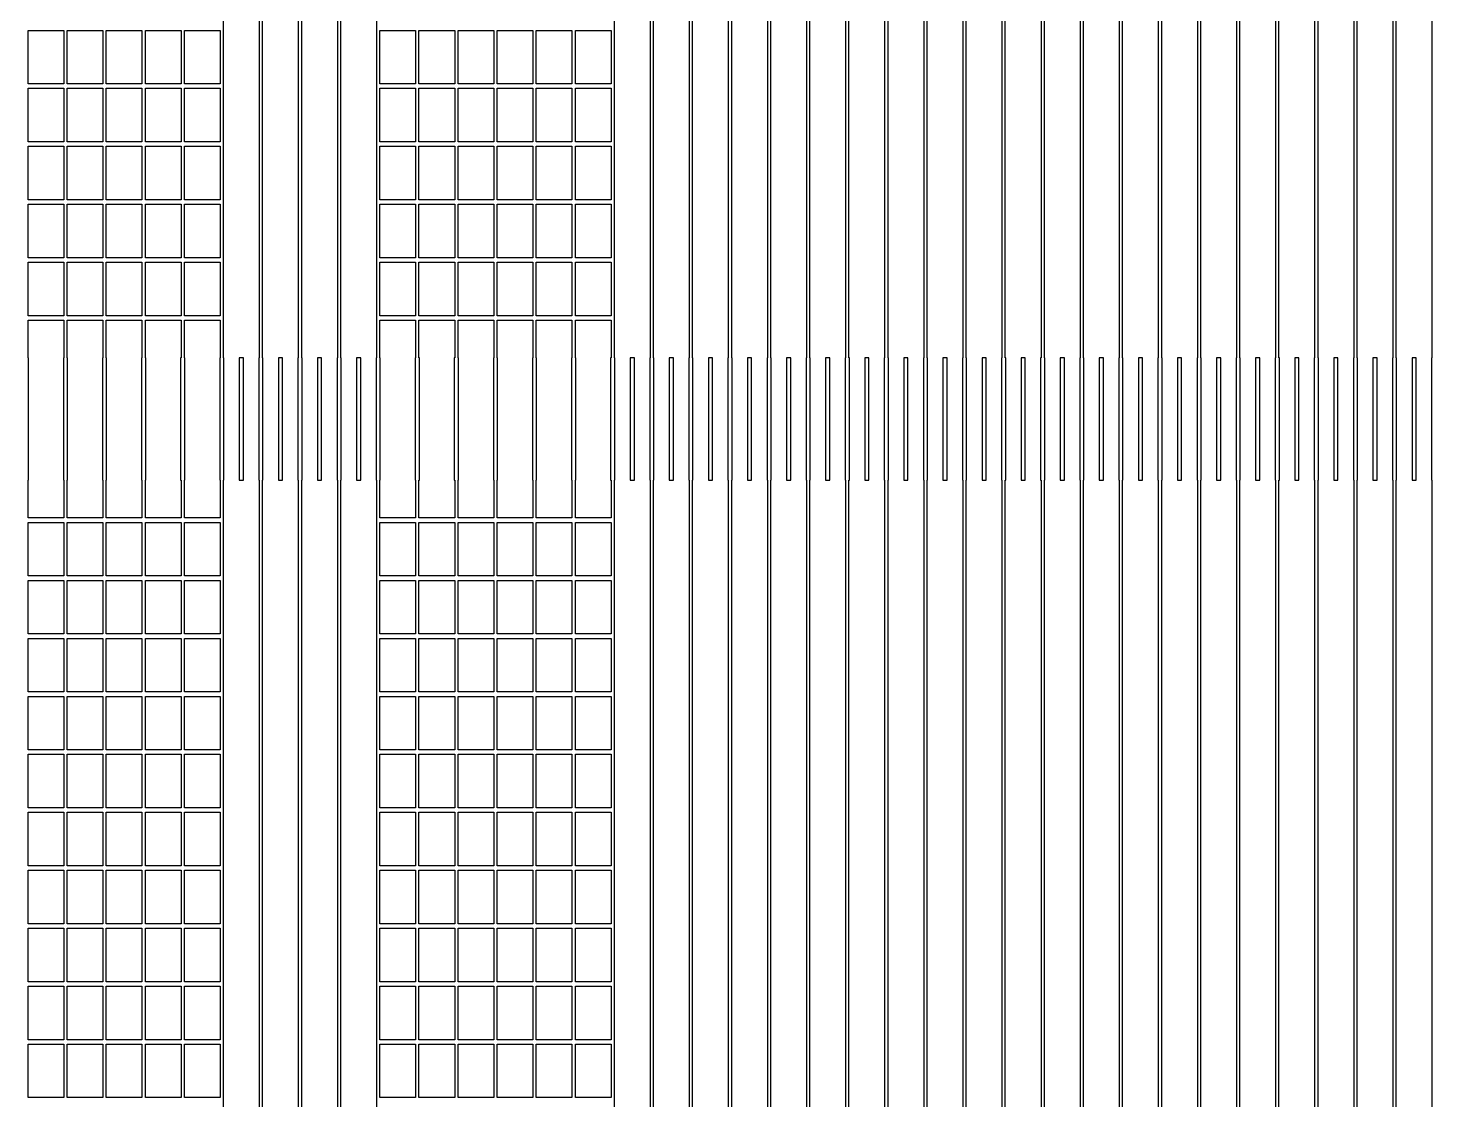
# Model space of a CAD drawing. Extents: x -145 to 145, y -175 to 185.
# Drawn here: x -108.73 to -71.53, y -81.37 to -52.97 of the extents above; entities that cross this region are included whole.
import ezdxf

# ---------------------------------------------------------------- set-up
doc = ezdxf.new("R2010")
doc.units = 0
doc.layers.add('screen_exp-1p', color=7, linetype='CONTINUOUS')

msp = doc.modelspace()

# ---------------------------------------------------------------- linework, layer by layer
at = {"layer": 'screen_exp-1p'}
for points in [[(-102.619, -103.932), (-102.619, -110.126), (-103.027, -110.126), (-103.027, -103.932), (-103.137, -103.932), (-103.137, -110.126), (-103.545, -110.126), (-103.545, -103.932), (-103.555, -103.932), (-103.555, -64.948), (-103.545, -64.948), (-103.545, -61.712), (-103.555, -61.712), (-103.555, -22.728), (-103.545, -22.728), (-103.545, -19.492), (-103.555, -19.492), (-103.555, 19.492)], [(-102.609, 19.492), (-102.609, -19.492), (-102.619, -19.492), (-102.619, -22.728), (-102.609, -22.728), (-102.609, -61.712), (-102.619, -61.712), (-102.619, -64.948), (-102.609, -64.948), (-102.609, -103.932), (-102.619, -103.932)], [(-101.583, -103.932), (-101.583, -110.126), (-101.991, -110.126), (-101.991, -103.932), (-102.101, -103.932), (-102.101, -110.126), (-102.509, -110.126), (-102.509, -103.932), (-102.519, -103.932), (-102.519, -64.948), (-102.509, -64.948), (-102.509, -61.712), (-102.519, -61.712), (-102.519, -22.728), (-102.509, -22.728), (-102.509, -19.492), (-102.519, -19.492), (-102.519, 19.492)], [(-101.573, 19.492), (-101.573, -19.492), (-101.583, -19.492), (-101.583, -22.728), (-101.573, -22.728), (-101.573, -61.712), (-101.583, -61.712), (-101.583, -64.948), (-101.573, -64.948), (-101.573, -103.932), (-101.583, -103.932)], [(-100.547, -103.932), (-100.547, -110.126), (-100.955, -110.126), (-100.955, -103.932), (-101.065, -103.932), (-101.065, -110.126), (-101.473, -110.126), (-101.473, -103.932), (-101.483, -103.932), (-101.483, -64.948), (-101.473, -64.948), (-101.473, -61.712), (-101.483, -61.712), (-101.483, -22.728), (-101.473, -22.728), (-101.473, -19.492), (-101.483, -19.492), (-101.483, 19.492)], [(-100.537, 19.492), (-100.537, -19.492), (-100.547, -19.492), (-100.547, -22.728), (-100.537, -22.728), (-100.537, -61.712), (-100.547, -61.712), (-100.547, -64.948), (-100.537, -64.948), (-100.537, -103.932), (-100.547, -103.932)], [(-99.511, -103.932), (-99.511, -110.126), (-99.919, -110.126), (-99.919, -103.932), (-100.029, -103.932), (-100.029, -110.126), (-100.437, -110.126), (-100.437, -103.932), (-100.447, -103.932), (-100.447, -64.948), (-100.437, -64.948), (-100.437, -61.712), (-100.447, -61.712), (-100.447, -22.728), (-100.437, -22.728), (-100.437, -19.492), (-100.447, -19.492), (-100.447, 19.492)], [(-99.501, 19.492), (-99.501, -19.492), (-99.511, -19.492), (-99.511, -22.728), (-99.501, -22.728), (-99.501, -61.712), (-99.511, -61.712), (-99.511, -64.948), (-99.501, -64.948), (-99.501, -103.932), (-99.511, -103.932)], [(-92.259, -103.932), (-92.259, -110.126), (-92.667, -110.126), (-92.667, -103.932), (-92.777, -103.932), (-92.777, -110.126), (-93.185, -110.126), (-93.185, -103.932), (-93.195, -103.932), (-93.195, -64.948), (-93.185, -64.948), (-93.185, -61.712), (-93.195, -61.712), (-93.195, -22.728), (-93.185, -22.728), (-93.185, -19.492), (-93.195, -19.492), (-93.195, 19.492)], [(-92.249, 19.492), (-92.249, -19.492), (-92.259, -19.492), (-92.259, -22.728), (-92.249, -22.728), (-92.249, -61.712), (-92.259, -61.712), (-92.259, -64.948), (-92.249, -64.948), (-92.249, -103.932), (-92.259, -103.932)], [(-91.223, -103.932), (-91.223, -110.126), (-91.631, -110.126), (-91.631, -103.932), (-91.741, -103.932), (-91.741, -110.126), (-92.149, -110.126), (-92.149, -103.932), (-92.159, -103.932), (-92.159, -64.948), (-92.149, -64.948), (-92.149, -61.712), (-92.159, -61.712), (-92.159, -22.728), (-92.149, -22.728), (-92.149, -19.492), (-92.159, -19.492), (-92.159, 19.492)], [(-91.213, 19.492), (-91.213, -19.492), (-91.223, -19.492), (-91.223, -22.728), (-91.213, -22.728), (-91.213, -61.712), (-91.223, -61.712), (-91.223, -64.948), (-91.213, -64.948), (-91.213, -103.932), (-91.223, -103.932)], [(-90.187, -103.932), (-90.187, -110.126), (-90.595, -110.126), (-90.595, -103.932), (-90.705, -103.932), (-90.705, -110.126), (-91.113, -110.126), (-91.113, -103.932), (-91.123, -103.932), (-91.123, -64.948), (-91.113, -64.948), (-91.113, -61.712), (-91.123, -61.712), (-91.123, -22.728), (-91.113, -22.728), (-91.113, -19.492), (-91.123, -19.492), (-91.123, 19.492)], [(-90.177, 19.492), (-90.177, -19.492), (-90.187, -19.492), (-90.187, -22.728), (-90.177, -22.728), (-90.177, -61.712), (-90.187, -61.712), (-90.187, -64.948), (-90.177, -64.948), (-90.177, -103.932), (-90.187, -103.932)], [(-89.151, -103.932), (-89.151, -110.126), (-89.559, -110.126), (-89.559, -103.932), (-89.669, -103.932), (-89.669, -110.126), (-90.077, -110.126), (-90.077, -103.932), (-90.087, -103.932), (-90.087, -64.948), (-90.077, -64.948), (-90.077, -61.712), (-90.087, -61.712), (-90.087, -22.728), (-90.077, -22.728), (-90.077, -19.492), (-90.087, -19.492), (-90.087, 19.492)], [(-89.141, 19.492), (-89.141, -19.492), (-89.151, -19.492), (-89.151, -22.728), (-89.141, -22.728), (-89.141, -61.712), (-89.151, -61.712), (-89.151, -64.948), (-89.141, -64.948), (-89.141, -103.932), (-89.151, -103.932)], [(-88.115, -103.932), (-88.115, -110.126), (-88.523, -110.126), (-88.523, -103.932), (-88.633, -103.932), (-88.633, -110.126), (-89.041, -110.126), (-89.041, -103.932), (-89.051, -103.932), (-89.051, -64.948), (-89.041, -64.948), (-89.041, -61.712), (-89.051, -61.712), (-89.051, -22.728), (-89.041, -22.728), (-89.041, -19.492), (-89.051, -19.492), (-89.051, 19.492)], [(-88.105, 19.492), (-88.105, -19.492), (-88.115, -19.492), (-88.115, -22.728), (-88.105, -22.728), (-88.105, -61.712), (-88.115, -61.712), (-88.115, -64.948), (-88.105, -64.948), (-88.105, -103.932), (-88.115, -103.932)], [(-87.079, -103.932), (-87.079, -110.126), (-87.487, -110.126), (-87.487, -103.932), (-87.597, -103.932), (-87.597, -110.126), (-88.005, -110.126), (-88.005, -103.932), (-88.015, -103.932), (-88.015, -64.948), (-88.005, -64.948), (-88.005, -61.712), (-88.015, -61.712), (-88.015, -22.728), (-88.005, -22.728), (-88.005, -19.492), (-88.015, -19.492), (-88.015, 19.492)], [(-87.069, 19.492), (-87.069, -19.492), (-87.079, -19.492), (-87.079, -22.728), (-87.069, -22.728), (-87.069, -61.712), (-87.079, -61.712), (-87.079, -64.948), (-87.069, -64.948), (-87.069, -103.932), (-87.079, -103.932)], [(-86.043, -103.932), (-86.043, -110.126), (-86.451, -110.126), (-86.451, -103.932), (-86.561, -103.932), (-86.561, -110.126), (-86.969, -110.126), (-86.969, -103.932), (-86.979, -103.932), (-86.979, -64.948), (-86.969, -64.948), (-86.969, -61.712), (-86.979, -61.712), (-86.979, -22.728), (-86.969, -22.728), (-86.969, -19.492), (-86.979, -19.492), (-86.979, 19.492)], [(-86.033, 19.492), (-86.033, -19.492), (-86.043, -19.492), (-86.043, -22.728), (-86.033, -22.728), (-86.033, -61.712), (-86.043, -61.712), (-86.043, -64.948), (-86.033, -64.948), (-86.033, -103.932), (-86.043, -103.932)], [(-85.007, -103.932), (-85.007, -110.126), (-85.415, -110.126), (-85.415, -103.932), (-85.525, -103.932), (-85.525, -110.126), (-85.933, -110.126), (-85.933, -103.932), (-85.943, -103.932), (-85.943, -64.948), (-85.933, -64.948), (-85.933, -61.712), (-85.943, -61.712), (-85.943, -22.728), (-85.933, -22.728), (-85.933, -19.492), (-85.943, -19.492), (-85.943, 19.492)], [(-84.997, 19.492), (-84.997, -19.492), (-85.007, -19.492), (-85.007, -22.728), (-84.997, -22.728), (-84.997, -61.712), (-85.007, -61.712), (-85.007, -64.948), (-84.997, -64.948), (-84.997, -103.932), (-85.007, -103.932)], [(-83.971, -103.932), (-83.971, -110.126), (-84.379, -110.126), (-84.379, -103.932), (-84.489, -103.932), (-84.489, -110.126), (-84.897, -110.126), (-84.897, -103.932), (-84.907, -103.932), (-84.907, -64.948), (-84.897, -64.948), (-84.897, -61.712), (-84.907, -61.712), (-84.907, -22.728), (-84.897, -22.728), (-84.897, -19.492), (-84.907, -19.492), (-84.907, 19.492)], [(-83.961, 19.492), (-83.961, -19.492), (-83.971, -19.492), (-83.971, -22.728), (-83.961, -22.728), (-83.961, -61.712), (-83.971, -61.712), (-83.971, -64.948), (-83.961, -64.948), (-83.961, -103.932), (-83.971, -103.932)], [(-82.935, -103.932), (-82.935, -110.126), (-83.343, -110.126), (-83.343, -103.932), (-83.453, -103.932), (-83.453, -110.126), (-83.861, -110.126), (-83.861, -103.932), (-83.871, -103.932), (-83.871, -64.948), (-83.861, -64.948), (-83.861, -61.712), (-83.871, -61.712), (-83.871, -22.728), (-83.861, -22.728), (-83.861, -19.492), (-83.871, -19.492), (-83.871, 19.492)], [(-82.925, 19.492), (-82.925, -19.492), (-82.935, -19.492), (-82.935, -22.728), (-82.925, -22.728), (-82.925, -61.712), (-82.935, -61.712), (-82.935, -64.948), (-82.925, -64.948), (-82.925, -103.932), (-82.935, -103.932)], [(-81.899, -103.932), (-81.899, -110.126), (-82.307, -110.126), (-82.307, -103.932), (-82.417, -103.932), (-82.417, -110.126), (-82.825, -110.126), (-82.825, -103.932), (-82.835, -103.932), (-82.835, -64.948), (-82.825, -64.948), (-82.825, -61.712), (-82.835, -61.712), (-82.835, -22.728), (-82.825, -22.728), (-82.825, -19.492), (-82.835, -19.492), (-82.835, 19.492)], [(-81.889, 19.492), (-81.889, -19.492), (-81.899, -19.492), (-81.899, -22.728), (-81.889, -22.728), (-81.889, -61.712), (-81.899, -61.712), (-81.899, -64.948), (-81.889, -64.948), (-81.889, -103.932), (-81.899, -103.932)], [(-80.863, -103.932), (-80.863, -110.126), (-81.271, -110.126), (-81.271, -103.932), (-81.381, -103.932), (-81.381, -110.126), (-81.789, -110.126), (-81.789, -103.932), (-81.799, -103.932), (-81.799, -64.948), (-81.789, -64.948), (-81.789, -61.712), (-81.799, -61.712), (-81.799, -22.728), (-81.789, -22.728), (-81.789, -19.492), (-81.799, -19.492), (-81.799, 19.492)], [(-80.853, 19.492), (-80.853, -19.492), (-80.863, -19.492), (-80.863, -22.728), (-80.853, -22.728), (-80.853, -61.712), (-80.863, -61.712), (-80.863, -64.948), (-80.853, -64.948), (-80.853, -103.932), (-80.863, -103.932)], [(-79.827, -103.932), (-79.827, -110.126), (-80.235, -110.126), (-80.235, -103.932), (-80.345, -103.932), (-80.345, -110.126), (-80.753, -110.126), (-80.753, -103.932), (-80.763, -103.932), (-80.763, -64.948), (-80.753, -64.948), (-80.753, -61.712), (-80.763, -61.712), (-80.763, -22.728), (-80.753, -22.728), (-80.753, -19.492), (-80.763, -19.492), (-80.763, 19.492)], [(-79.817, 19.492), (-79.817, -19.492), (-79.827, -19.492), (-79.827, -22.728), (-79.817, -22.728), (-79.817, -61.712), (-79.827, -61.712), (-79.827, -64.948), (-79.817, -64.948), (-79.817, -103.932), (-79.827, -103.932)], [(-78.791, -103.932), (-78.791, -110.126), (-79.199, -110.126), (-79.199, -103.932), (-79.309, -103.932), (-79.309, -110.126), (-79.717, -110.126), (-79.717, -103.932), (-79.727, -103.932), (-79.727, -64.948), (-79.717, -64.948), (-79.717, -61.712), (-79.727, -61.712), (-79.727, -22.728), (-79.717, -22.728), (-79.717, -19.492), (-79.727, -19.492), (-79.727, 19.492)], [(-78.781, 19.492), (-78.781, -19.492), (-78.791, -19.492), (-78.791, -22.728), (-78.781, -22.728), (-78.781, -61.712), (-78.791, -61.712), (-78.791, -64.948), (-78.781, -64.948), (-78.781, -103.932), (-78.791, -103.932)], [(-77.755, -103.932), (-77.755, -110.126), (-78.163, -110.126), (-78.163, -103.932), (-78.273, -103.932), (-78.273, -110.126), (-78.681, -110.126), (-78.681, -103.932), (-78.691, -103.932), (-78.691, -64.948), (-78.681, -64.948), (-78.681, -61.712), (-78.691, -61.712), (-78.691, -22.728), (-78.681, -22.728), (-78.681, -19.492), (-78.691, -19.492), (-78.691, 19.492)], [(-77.745, 19.492), (-77.745, -19.492), (-77.755, -19.492), (-77.755, -22.728), (-77.745, -22.728), (-77.745, -61.712), (-77.755, -61.712), (-77.755, -64.948), (-77.745, -64.948), (-77.745, -103.932), (-77.755, -103.932)], [(-76.719, -103.932), (-76.719, -110.126), (-77.127, -110.126), (-77.127, -103.932), (-77.237, -103.932), (-77.237, -110.126), (-77.645, -110.126), (-77.645, -103.932), (-77.655, -103.932), (-77.655, -64.948), (-77.645, -64.948), (-77.645, -61.712), (-77.655, -61.712), (-77.655, -22.728), (-77.645, -22.728), (-77.645, -19.492), (-77.655, -19.492), (-77.655, 19.492)], [(-76.709, 19.492), (-76.709, -19.492), (-76.719, -19.492), (-76.719, -22.728), (-76.709, -22.728), (-76.709, -61.712), (-76.719, -61.712), (-76.719, -64.948), (-76.709, -64.948), (-76.709, -103.932), (-76.719, -103.932)], [(-75.683, -103.932), (-75.683, -110.126), (-76.091, -110.126), (-76.091, -103.932), (-76.201, -103.932), (-76.201, -110.126), (-76.609, -110.126), (-76.609, -103.932), (-76.619, -103.932), (-76.619, -64.948), (-76.609, -64.948), (-76.609, -61.712), (-76.619, -61.712), (-76.619, -22.728), (-76.609, -22.728), (-76.609, -19.492), (-76.619, -19.492), (-76.619, 19.492)], [(-75.673, 19.492), (-75.673, -19.492), (-75.683, -19.492), (-75.683, -22.728), (-75.673, -22.728), (-75.673, -61.712), (-75.683, -61.712), (-75.683, -64.948), (-75.673, -64.948), (-75.673, -103.932), (-75.683, -103.932)], [(-74.647, -103.932), (-74.647, -110.126), (-75.055, -110.126), (-75.055, -103.932), (-75.165, -103.932), (-75.165, -110.126), (-75.573, -110.126), (-75.573, -103.932), (-75.583, -103.932), (-75.583, -64.948), (-75.573, -64.948), (-75.573, -61.712), (-75.583, -61.712), (-75.583, -22.728), (-75.573, -22.728), (-75.573, -19.492), (-75.583, -19.492), (-75.583, 19.492)], [(-74.637, 19.492), (-74.637, -19.492), (-74.647, -19.492), (-74.647, -22.728), (-74.637, -22.728), (-74.637, -61.712), (-74.647, -61.712), (-74.647, -64.948), (-74.637, -64.948), (-74.637, -103.932), (-74.647, -103.932)], [(-73.611, -103.932), (-73.611, -110.126), (-74.019, -110.126), (-74.019, -103.932), (-74.129, -103.932), (-74.129, -110.126), (-74.537, -110.126), (-74.537, -103.932), (-74.547, -103.932), (-74.547, -64.948), (-74.537, -64.948), (-74.537, -61.712), (-74.547, -61.712), (-74.547, -22.728), (-74.537, -22.728), (-74.537, -19.492), (-74.547, -19.492), (-74.547, 19.492)], [(-73.601, 19.492), (-73.601, -19.492), (-73.611, -19.492), (-73.611, -22.728), (-73.601, -22.728), (-73.601, -61.712), (-73.611, -61.712), (-73.611, -64.948), (-73.601, -64.948), (-73.601, -103.932), (-73.611, -103.932)], [(-72.575, -103.932), (-72.575, -110.126), (-72.983, -110.126), (-72.983, -103.932), (-73.093, -103.932), (-73.093, -110.126), (-73.501, -110.126), (-73.501, -103.932), (-73.511, -103.932), (-73.511, -64.948), (-73.501, -64.948), (-73.501, -61.712), (-73.511, -61.712), (-73.511, -22.728), (-73.501, -22.728), (-73.501, -19.492), (-73.511, -19.492), (-73.511, 19.492)], [(-72.565, 19.492), (-72.565, -19.492), (-72.575, -19.492), (-72.575, -22.728), (-72.565, -22.728), (-72.565, -61.712), (-72.575, -61.712), (-72.575, -64.948), (-72.565, -64.948), (-72.565, -103.932), (-72.575, -103.932)], [(-71.539, -103.932), (-71.539, -110.126), (-71.947, -110.126), (-71.947, -103.932), (-72.057, -103.932), (-72.057, -110.126), (-72.465, -110.126), (-72.465, -103.932), (-72.475, -103.932), (-72.475, -64.948), (-72.465, -64.948), (-72.465, -61.712), (-72.475, -61.712), (-72.475, -22.728), (-72.465, -22.728), (-72.465, -19.492), (-72.475, -19.492), (-72.475, 19.492)], [(-71.529, 19.492), (-71.529, -19.492), (-71.539, -19.492), (-71.539, -22.728), (-71.529, -22.728), (-71.529, -61.712), (-71.539, -61.712), (-71.539, -64.948), (-71.529, -64.948), (-71.529, -103.932), (-71.539, -103.932)], [(-108.735, -53.032), (-107.789, -53.032), (-107.789, -54.448), (-108.735, -54.448), (-108.735, -53.032)], [(-107.699, -53.032), (-106.753, -53.032), (-106.753, -54.448), (-107.699, -54.448), (-107.699, -53.032)], [(-106.663, -53.032), (-105.717, -53.032), (-105.717, -54.448), (-106.663, -54.448), (-106.663, -53.032)], [(-105.627, -53.032), (-104.681, -53.032), (-104.681, -54.448), (-105.627, -54.448), (-105.627, -53.032)], [(-104.591, -53.032), (-103.645, -53.032), (-103.645, -54.448), (-104.591, -54.448), (-104.591, -53.032)], [(-99.411, -53.032), (-98.465, -53.032), (-98.465, -54.448), (-99.411, -54.448), (-99.411, -53.032)], [(-98.375, -53.032), (-97.429, -53.032), (-97.429, -54.448), (-98.375, -54.448), (-98.375, -53.032)], [(-97.339, -53.032), (-96.393, -53.032), (-96.393, -54.448), (-97.339, -54.448), (-97.339, -53.032)], [(-96.303, -53.032), (-95.357, -53.032), (-95.357, -54.448), (-96.303, -54.448), (-96.303, -53.032)], [(-95.267, -53.032), (-94.321, -53.032), (-94.321, -54.448), (-95.267, -54.448), (-95.267, -53.032)], [(-94.231, -53.032), (-93.285, -53.032), (-93.285, -54.448), (-94.231, -54.448), (-94.231, -53.032)], [(-108.735, -54.568), (-107.789, -54.568), (-107.789, -55.984), (-108.735, -55.984), (-108.735, -54.568)], [(-107.699, -54.568), (-106.753, -54.568), (-106.753, -55.984), (-107.699, -55.984), (-107.699, -54.568)], [(-106.663, -54.568), (-105.717, -54.568), (-105.717, -55.984), (-106.663, -55.984), (-106.663, -54.568)], [(-105.627, -54.568), (-104.681, -54.568), (-104.681, -55.984), (-105.627, -55.984), (-105.627, -54.568)], [(-104.591, -54.568), (-103.645, -54.568), (-103.645, -55.984), (-104.591, -55.984), (-104.591, -54.568)], [(-99.411, -54.568), (-98.465, -54.568), (-98.465, -55.984), (-99.411, -55.984), (-99.411, -54.568)], [(-98.375, -54.568), (-97.429, -54.568), (-97.429, -55.984), (-98.375, -55.984), (-98.375, -54.568)], [(-97.339, -54.568), (-96.393, -54.568), (-96.393, -55.984), (-97.339, -55.984), (-97.339, -54.568)], [(-96.303, -54.568), (-95.357, -54.568), (-95.357, -55.984), (-96.303, -55.984), (-96.303, -54.568)], [(-95.267, -54.568), (-94.321, -54.568), (-94.321, -55.984), (-95.267, -55.984), (-95.267, -54.568)], [(-94.231, -54.568), (-93.285, -54.568), (-93.285, -55.984), (-94.231, -55.984), (-94.231, -54.568)], [(-108.735, -56.104), (-107.789, -56.104), (-107.789, -57.52), (-108.735, -57.52), (-108.735, -56.104)], [(-107.699, -56.104), (-106.753, -56.104), (-106.753, -57.52), (-107.699, -57.52), (-107.699, -56.104)], [(-106.663, -56.104), (-105.717, -56.104), (-105.717, -57.52), (-106.663, -57.52), (-106.663, -56.104)], [(-105.627, -56.104), (-104.681, -56.104), (-104.681, -57.52), (-105.627, -57.52), (-105.627, -56.104)], [(-104.591, -56.104), (-103.645, -56.104), (-103.645, -57.52), (-104.591, -57.52), (-104.591, -56.104)], [(-99.411, -56.104), (-98.465, -56.104), (-98.465, -57.52), (-99.411, -57.52), (-99.411, -56.104)], [(-98.375, -56.104), (-97.429, -56.104), (-97.429, -57.52), (-98.375, -57.52), (-98.375, -56.104)], [(-97.339, -56.104), (-96.393, -56.104), (-96.393, -57.52), (-97.339, -57.52), (-97.339, -56.104)], [(-96.303, -56.104), (-95.357, -56.104), (-95.357, -57.52), (-96.303, -57.52), (-96.303, -56.104)], [(-95.267, -56.104), (-94.321, -56.104), (-94.321, -57.52), (-95.267, -57.52), (-95.267, -56.104)], [(-94.231, -56.104), (-93.285, -56.104), (-93.285, -57.52), (-94.231, -57.52), (-94.231, -56.104)], [(-108.735, -57.64), (-107.789, -57.64), (-107.789, -59.056), (-108.735, -59.056), (-108.735, -57.64)], [(-107.699, -57.64), (-106.753, -57.64), (-106.753, -59.056), (-107.699, -59.056), (-107.699, -57.64)], [(-106.663, -57.64), (-105.717, -57.64), (-105.717, -59.056), (-106.663, -59.056), (-106.663, -57.64)], [(-105.627, -57.64), (-104.681, -57.64), (-104.681, -59.056), (-105.627, -59.056), (-105.627, -57.64)], [(-104.591, -57.64), (-103.645, -57.64), (-103.645, -59.056), (-104.591, -59.056), (-104.591, -57.64)], [(-99.411, -57.64), (-98.465, -57.64), (-98.465, -59.056), (-99.411, -59.056), (-99.411, -57.64)], [(-98.375, -57.64), (-97.429, -57.64), (-97.429, -59.056), (-98.375, -59.056), (-98.375, -57.64)], [(-97.339, -57.64), (-96.393, -57.64), (-96.393, -59.056), (-97.339, -59.056), (-97.339, -57.64)], [(-96.303, -57.64), (-95.357, -57.64), (-95.357, -59.056), (-96.303, -59.056), (-96.303, -57.64)], [(-95.267, -57.64), (-94.321, -57.64), (-94.321, -59.056), (-95.267, -59.056), (-95.267, -57.64)], [(-94.231, -57.64), (-93.285, -57.64), (-93.285, -59.056), (-94.231, -59.056), (-94.231, -57.64)], [(-108.735, -59.176), (-107.789, -59.176), (-107.789, -60.592), (-108.735, -60.592), (-108.735, -59.176)], [(-107.699, -59.176), (-106.753, -59.176), (-106.753, -60.592), (-107.699, -60.592), (-107.699, -59.176)], [(-106.663, -59.176), (-105.717, -59.176), (-105.717, -60.592), (-106.663, -60.592), (-106.663, -59.176)], [(-105.627, -59.176), (-104.681, -59.176), (-104.681, -60.592), (-105.627, -60.592), (-105.627, -59.176)], [(-104.591, -59.176), (-103.645, -59.176), (-103.645, -60.592), (-104.591, -60.592), (-104.591, -59.176)], [(-99.411, -59.176), (-98.465, -59.176), (-98.465, -60.592), (-99.411, -60.592), (-99.411, -59.176)], [(-98.375, -59.176), (-97.429, -59.176), (-97.429, -60.592), (-98.375, -60.592), (-98.375, -59.176)], [(-97.339, -59.176), (-96.393, -59.176), (-96.393, -60.592), (-97.339, -60.592), (-97.339, -59.176)], [(-96.303, -59.176), (-95.357, -59.176), (-95.357, -60.592), (-96.303, -60.592), (-96.303, -59.176)], [(-95.267, -59.176), (-94.321, -59.176), (-94.321, -60.592), (-95.267, -60.592), (-95.267, -59.176)], [(-94.231, -59.176), (-93.285, -59.176), (-93.285, -60.592), (-94.231, -60.592), (-94.231, -59.176)], [(-108.725, -61.712), (-108.735, -61.712), (-108.735, -60.712), (-107.789, -60.712), (-107.789, -61.712), (-107.799, -61.712), (-107.799, -64.948), (-107.789, -64.948), (-107.789, -65.948), (-108.735, -65.948), (-108.735, -64.948), (-108.725, -64.948), (-108.725, -61.712)], [(-107.689, -61.712), (-107.699, -61.712), (-107.699, -60.712), (-106.753, -60.712), (-106.753, -61.712), (-106.763, -61.712), (-106.763, -64.948), (-106.753, -64.948), (-106.753, -65.948), (-107.699, -65.948), (-107.699, -64.948), (-107.689, -64.948), (-107.689, -61.712)], [(-106.653, -61.712), (-106.663, -61.712), (-106.663, -60.712), (-105.717, -60.712), (-105.717, -61.712), (-105.727, -61.712), (-105.727, -64.948), (-105.717, -64.948), (-105.717, -65.948), (-106.663, -65.948), (-106.663, -64.948), (-106.653, -64.948), (-106.653, -61.712)], [(-105.617, -61.712), (-105.627, -61.712), (-105.627, -60.712), (-104.681, -60.712), (-104.681, -61.712), (-104.691, -61.712), (-104.691, -64.948), (-104.681, -64.948), (-104.681, -65.948), (-105.627, -65.948), (-105.627, -64.948), (-105.617, -64.948), (-105.617, -61.712)], [(-104.581, -61.712), (-104.591, -61.712), (-104.591, -60.712), (-103.645, -60.712), (-103.645, -61.712), (-103.655, -61.712), (-103.655, -64.948), (-103.645, -64.948), (-103.645, -65.948), (-104.591, -65.948), (-104.591, -64.948), (-104.581, -64.948), (-104.581, -61.712)], [(-99.401, -61.712), (-99.411, -61.712), (-99.411, -60.712), (-98.465, -60.712), (-98.465, -61.712), (-98.475, -61.712), (-98.475, -64.948), (-98.465, -64.948), (-98.465, -65.948), (-99.411, -65.948), (-99.411, -64.948), (-99.401, -64.948), (-99.401, -61.712)], [(-98.365, -61.712), (-98.375, -61.712), (-98.375, -60.712), (-97.429, -60.712), (-97.429, -61.712), (-97.439, -61.712), (-97.439, -64.948), (-97.429, -64.948), (-97.429, -65.948), (-98.375, -65.948), (-98.375, -64.948), (-98.365, -64.948), (-98.365, -61.712)], [(-97.329, -61.712), (-97.339, -61.712), (-97.339, -60.712), (-96.393, -60.712), (-96.393, -61.712), (-96.403, -61.712), (-96.403, -64.948), (-96.393, -64.948), (-96.393, -65.948), (-97.339, -65.948), (-97.339, -64.948), (-97.329, -64.948), (-97.329, -61.712)], [(-96.293, -61.712), (-96.303, -61.712), (-96.303, -60.712), (-95.357, -60.712), (-95.357, -61.712), (-95.367, -61.712), (-95.367, -64.948), (-95.357, -64.948), (-95.357, -65.948), (-96.303, -65.948), (-96.303, -64.948), (-96.293, -64.948), (-96.293, -61.712)], [(-95.257, -61.712), (-95.267, -61.712), (-95.267, -60.712), (-94.321, -60.712), (-94.321, -61.712), (-94.331, -61.712), (-94.331, -64.948), (-94.321, -64.948), (-94.321, -65.948), (-95.267, -65.948), (-95.267, -64.948), (-95.257, -64.948), (-95.257, -61.712)], [(-94.221, -61.712), (-94.231, -61.712), (-94.231, -60.712), (-93.285, -60.712), (-93.285, -61.712), (-93.295, -61.712), (-93.295, -64.948), (-93.285, -64.948), (-93.285, -65.948), (-94.231, -65.948), (-94.231, -64.948), (-94.221, -64.948), (-94.221, -61.712)], [(-103.027, -64.948), (-103.027, -61.712), (-103.137, -61.712), (-103.137, -64.948), (-103.027, -64.948)], [(-102.101, -64.948), (-101.991, -64.948), (-101.991, -61.712), (-102.101, -61.712), (-102.101, -64.948)], [(-100.955, -64.948), (-100.955, -61.712), (-101.065, -61.712), (-101.065, -64.948), (-100.955, -64.948)], [(-99.919, -64.948), (-99.919, -61.712), (-100.029, -61.712), (-100.029, -64.948), (-99.919, -64.948)], [(-92.667, -64.948), (-92.667, -61.712), (-92.777, -61.712), (-92.777, -64.948), (-92.667, -64.948)], [(-91.741, -64.948), (-91.631, -64.948), (-91.631, -61.712), (-91.741, -61.712), (-91.741, -64.948)], [(-90.595, -64.948), (-90.595, -61.712), (-90.705, -61.712), (-90.705, -64.948), (-90.595, -64.948)], [(-89.669, -64.948), (-89.559, -64.948), (-89.559, -61.712), (-89.669, -61.712), (-89.669, -64.948)], [(-88.633, -64.948), (-88.523, -64.948), (-88.523, -61.712), (-88.633, -61.712), (-88.633, -64.948)], [(-87.487, -64.948), (-87.487, -61.712), (-87.597, -61.712), (-87.597, -64.948), (-87.487, -64.948)], [(-86.451, -64.948), (-86.451, -61.712), (-86.561, -61.712), (-86.561, -64.948), (-86.451, -64.948)], [(-85.415, -64.948), (-85.415, -61.712), (-85.525, -61.712), (-85.525, -64.948), (-85.415, -64.948)], [(-84.379, -64.948), (-84.379, -61.712), (-84.489, -61.712), (-84.489, -64.948), (-84.379, -64.948)], [(-83.453, -64.948), (-83.343, -64.948), (-83.343, -61.712), (-83.453, -61.712), (-83.453, -64.948)], [(-82.307, -64.948), (-82.307, -61.712), (-82.417, -61.712), (-82.417, -64.948), (-82.307, -64.948)], [(-81.271, -64.948), (-81.271, -61.712), (-81.381, -61.712), (-81.381, -64.948), (-81.271, -64.948)], [(-80.235, -64.948), (-80.235, -61.712), (-80.345, -61.712), (-80.345, -64.948), (-80.235, -64.948)], [(-79.309, -64.948), (-79.199, -64.948), (-79.199, -61.712), (-79.309, -61.712), (-79.309, -64.948)], [(-78.163, -64.948), (-78.163, -61.712), (-78.273, -61.712), (-78.273, -64.948), (-78.163, -64.948)], [(-77.237, -64.948), (-77.127, -64.948), (-77.127, -61.712), (-77.237, -61.712), (-77.237, -64.948)], [(-76.201, -64.948), (-76.091, -64.948), (-76.091, -61.712), (-76.201, -61.712), (-76.201, -64.948)], [(-75.055, -64.948), (-75.055, -61.712), (-75.165, -61.712), (-75.165, -64.948), (-75.055, -64.948)], [(-74.019, -64.948), (-74.019, -61.712), (-74.129, -61.712), (-74.129, -64.948), (-74.019, -64.948)], [(-73.093, -64.948), (-72.983, -64.948), (-72.983, -61.712), (-73.093, -61.712), (-73.093, -64.948)], [(-71.947, -64.948), (-71.947, -61.712), (-72.057, -61.712), (-72.057, -64.948), (-71.947, -64.948)], [(-108.735, -66.068), (-107.789, -66.068), (-107.789, -67.484), (-108.735, -67.484), (-108.735, -66.068)], [(-107.699, -66.068), (-106.753, -66.068), (-106.753, -67.484), (-107.699, -67.484), (-107.699, -66.068)], [(-106.663, -66.068), (-105.717, -66.068), (-105.717, -67.484), (-106.663, -67.484), (-106.663, -66.068)], [(-105.627, -66.068), (-104.681, -66.068), (-104.681, -67.484), (-105.627, -67.484), (-105.627, -66.068)], [(-104.591, -66.068), (-103.645, -66.068), (-103.645, -67.484), (-104.591, -67.484), (-104.591, -66.068)], [(-99.411, -66.068), (-98.465, -66.068), (-98.465, -67.484), (-99.411, -67.484), (-99.411, -66.068)], [(-98.375, -66.068), (-97.429, -66.068), (-97.429, -67.484), (-98.375, -67.484), (-98.375, -66.068)], [(-97.339, -66.068), (-96.393, -66.068), (-96.393, -67.484), (-97.339, -67.484), (-97.339, -66.068)], [(-96.303, -66.068), (-95.357, -66.068), (-95.357, -67.484), (-96.303, -67.484), (-96.303, -66.068)], [(-95.267, -66.068), (-94.321, -66.068), (-94.321, -67.484), (-95.267, -67.484), (-95.267, -66.068)], [(-94.231, -66.068), (-93.285, -66.068), (-93.285, -67.484), (-94.231, -67.484), (-94.231, -66.068)], [(-108.735, -67.604), (-107.789, -67.604), (-107.789, -69.02), (-108.735, -69.02), (-108.735, -67.604)], [(-107.699, -67.604), (-106.753, -67.604), (-106.753, -69.02), (-107.699, -69.02), (-107.699, -67.604)], [(-106.663, -67.604), (-105.717, -67.604), (-105.717, -69.02), (-106.663, -69.02), (-106.663, -67.604)], [(-105.627, -67.604), (-104.681, -67.604), (-104.681, -69.02), (-105.627, -69.02), (-105.627, -67.604)], [(-104.591, -67.604), (-103.645, -67.604), (-103.645, -69.02), (-104.591, -69.02), (-104.591, -67.604)], [(-99.411, -67.604), (-98.465, -67.604), (-98.465, -69.02), (-99.411, -69.02), (-99.411, -67.604)], [(-98.375, -67.604), (-97.429, -67.604), (-97.429, -69.02), (-98.375, -69.02), (-98.375, -67.604)], [(-97.339, -67.604), (-96.393, -67.604), (-96.393, -69.02), (-97.339, -69.02), (-97.339, -67.604)], [(-96.303, -67.604), (-95.357, -67.604), (-95.357, -69.02), (-96.303, -69.02), (-96.303, -67.604)], [(-95.267, -67.604), (-94.321, -67.604), (-94.321, -69.02), (-95.267, -69.02), (-95.267, -67.604)], [(-94.231, -67.604), (-93.285, -67.604), (-93.285, -69.02), (-94.231, -69.02), (-94.231, -67.604)], [(-108.735, -69.14), (-107.789, -69.14), (-107.789, -70.556), (-108.735, -70.556), (-108.735, -69.14)], [(-107.699, -69.14), (-106.753, -69.14), (-106.753, -70.556), (-107.699, -70.556), (-107.699, -69.14)], [(-106.663, -69.14), (-105.717, -69.14), (-105.717, -70.556), (-106.663, -70.556), (-106.663, -69.14)], [(-105.627, -69.14), (-104.681, -69.14), (-104.681, -70.556), (-105.627, -70.556), (-105.627, -69.14)], [(-104.591, -69.14), (-103.645, -69.14), (-103.645, -70.556), (-104.591, -70.556), (-104.591, -69.14)], [(-99.411, -69.14), (-98.465, -69.14), (-98.465, -70.556), (-99.411, -70.556), (-99.411, -69.14)], [(-98.375, -69.14), (-97.429, -69.14), (-97.429, -70.556), (-98.375, -70.556), (-98.375, -69.14)], [(-97.339, -69.14), (-96.393, -69.14), (-96.393, -70.556), (-97.339, -70.556), (-97.339, -69.14)], [(-96.303, -69.14), (-95.357, -69.14), (-95.357, -70.556), (-96.303, -70.556), (-96.303, -69.14)], [(-95.267, -69.14), (-94.321, -69.14), (-94.321, -70.556), (-95.267, -70.556), (-95.267, -69.14)], [(-94.231, -69.14), (-93.285, -69.14), (-93.285, -70.556), (-94.231, -70.556), (-94.231, -69.14)], [(-108.735, -70.676), (-107.789, -70.676), (-107.789, -72.092), (-108.735, -72.092), (-108.735, -70.676)], [(-107.699, -70.676), (-106.753, -70.676), (-106.753, -72.092), (-107.699, -72.092), (-107.699, -70.676)], [(-106.663, -70.676), (-105.717, -70.676), (-105.717, -72.092), (-106.663, -72.092), (-106.663, -70.676)], [(-105.627, -70.676), (-104.681, -70.676), (-104.681, -72.092), (-105.627, -72.092), (-105.627, -70.676)], [(-104.591, -70.676), (-103.645, -70.676), (-103.645, -72.092), (-104.591, -72.092), (-104.591, -70.676)], [(-99.411, -70.676), (-98.465, -70.676), (-98.465, -72.092), (-99.411, -72.092), (-99.411, -70.676)], [(-98.375, -70.676), (-97.429, -70.676), (-97.429, -72.092), (-98.375, -72.092), (-98.375, -70.676)], [(-97.339, -70.676), (-96.393, -70.676), (-96.393, -72.092), (-97.339, -72.092), (-97.339, -70.676)], [(-96.303, -70.676), (-95.357, -70.676), (-95.357, -72.092), (-96.303, -72.092), (-96.303, -70.676)], [(-95.267, -70.676), (-94.321, -70.676), (-94.321, -72.092), (-95.267, -72.092), (-95.267, -70.676)], [(-94.231, -70.676), (-93.285, -70.676), (-93.285, -72.092), (-94.231, -72.092), (-94.231, -70.676)], [(-108.735, -72.212), (-107.789, -72.212), (-107.789, -73.628), (-108.735, -73.628), (-108.735, -72.212)], [(-107.699, -72.212), (-106.753, -72.212), (-106.753, -73.628), (-107.699, -73.628), (-107.699, -72.212)], [(-106.663, -72.212), (-105.717, -72.212), (-105.717, -73.628), (-106.663, -73.628), (-106.663, -72.212)], [(-105.627, -72.212), (-104.681, -72.212), (-104.681, -73.628), (-105.627, -73.628), (-105.627, -72.212)], [(-104.591, -72.212), (-103.645, -72.212), (-103.645, -73.628), (-104.591, -73.628), (-104.591, -72.212)], [(-99.411, -72.212), (-98.465, -72.212), (-98.465, -73.628), (-99.411, -73.628), (-99.411, -72.212)], [(-98.375, -72.212), (-97.429, -72.212), (-97.429, -73.628), (-98.375, -73.628), (-98.375, -72.212)], [(-97.339, -72.212), (-96.393, -72.212), (-96.393, -73.628), (-97.339, -73.628), (-97.339, -72.212)], [(-96.303, -72.212), (-95.357, -72.212), (-95.357, -73.628), (-96.303, -73.628), (-96.303, -72.212)], [(-95.267, -72.212), (-94.321, -72.212), (-94.321, -73.628), (-95.267, -73.628), (-95.267, -72.212)], [(-94.231, -72.212), (-93.285, -72.212), (-93.285, -73.628), (-94.231, -73.628), (-94.231, -72.212)], [(-108.735, -73.748), (-107.789, -73.748), (-107.789, -75.164), (-108.735, -75.164), (-108.735, -73.748)], [(-107.699, -73.748), (-106.753, -73.748), (-106.753, -75.164), (-107.699, -75.164), (-107.699, -73.748)], [(-106.663, -73.748), (-105.717, -73.748), (-105.717, -75.164), (-106.663, -75.164), (-106.663, -73.748)], [(-105.627, -73.748), (-104.681, -73.748), (-104.681, -75.164), (-105.627, -75.164), (-105.627, -73.748)], [(-104.591, -73.748), (-103.645, -73.748), (-103.645, -75.164), (-104.591, -75.164), (-104.591, -73.748)], [(-99.411, -73.748), (-98.465, -73.748), (-98.465, -75.164), (-99.411, -75.164), (-99.411, -73.748)], [(-98.375, -73.748), (-97.429, -73.748), (-97.429, -75.164), (-98.375, -75.164), (-98.375, -73.748)], [(-97.339, -73.748), (-96.393, -73.748), (-96.393, -75.164), (-97.339, -75.164), (-97.339, -73.748)], [(-96.303, -73.748), (-95.357, -73.748), (-95.357, -75.164), (-96.303, -75.164), (-96.303, -73.748)], [(-95.267, -73.748), (-94.321, -73.748), (-94.321, -75.164), (-95.267, -75.164), (-95.267, -73.748)], [(-94.231, -73.748), (-93.285, -73.748), (-93.285, -75.164), (-94.231, -75.164), (-94.231, -73.748)], [(-108.735, -75.284), (-107.789, -75.284), (-107.789, -76.7), (-108.735, -76.7), (-108.735, -75.284)], [(-107.699, -75.284), (-106.753, -75.284), (-106.753, -76.7), (-107.699, -76.7), (-107.699, -75.284)], [(-106.663, -75.284), (-105.717, -75.284), (-105.717, -76.7), (-106.663, -76.7), (-106.663, -75.284)], [(-105.627, -75.284), (-104.681, -75.284), (-104.681, -76.7), (-105.627, -76.7), (-105.627, -75.284)], [(-104.591, -75.284), (-103.645, -75.284), (-103.645, -76.7), (-104.591, -76.7), (-104.591, -75.284)], [(-99.411, -75.284), (-98.465, -75.284), (-98.465, -76.7), (-99.411, -76.7), (-99.411, -75.284)], [(-98.375, -75.284), (-97.429, -75.284), (-97.429, -76.7), (-98.375, -76.7), (-98.375, -75.284)], [(-97.339, -75.284), (-96.393, -75.284), (-96.393, -76.7), (-97.339, -76.7), (-97.339, -75.284)], [(-96.303, -75.284), (-95.357, -75.284), (-95.357, -76.7), (-96.303, -76.7), (-96.303, -75.284)], [(-95.267, -75.284), (-94.321, -75.284), (-94.321, -76.7), (-95.267, -76.7), (-95.267, -75.284)], [(-94.231, -75.284), (-93.285, -75.284), (-93.285, -76.7), (-94.231, -76.7), (-94.231, -75.284)], [(-108.735, -76.82), (-107.789, -76.82), (-107.789, -78.236), (-108.735, -78.236), (-108.735, -76.82)], [(-107.699, -76.82), (-106.753, -76.82), (-106.753, -78.236), (-107.699, -78.236), (-107.699, -76.82)], [(-106.663, -76.82), (-105.717, -76.82), (-105.717, -78.236), (-106.663, -78.236), (-106.663, -76.82)], [(-105.627, -76.82), (-104.681, -76.82), (-104.681, -78.236), (-105.627, -78.236), (-105.627, -76.82)], [(-104.591, -76.82), (-103.645, -76.82), (-103.645, -78.236), (-104.591, -78.236), (-104.591, -76.82)], [(-99.411, -76.82), (-98.465, -76.82), (-98.465, -78.236), (-99.411, -78.236), (-99.411, -76.82)], [(-98.375, -76.82), (-97.429, -76.82), (-97.429, -78.236), (-98.375, -78.236), (-98.375, -76.82)], [(-97.339, -76.82), (-96.393, -76.82), (-96.393, -78.236), (-97.339, -78.236), (-97.339, -76.82)], [(-96.303, -76.82), (-95.357, -76.82), (-95.357, -78.236), (-96.303, -78.236), (-96.303, -76.82)], [(-95.267, -76.82), (-94.321, -76.82), (-94.321, -78.236), (-95.267, -78.236), (-95.267, -76.82)], [(-94.231, -76.82), (-93.285, -76.82), (-93.285, -78.236), (-94.231, -78.236), (-94.231, -76.82)], [(-108.735, -78.356), (-107.789, -78.356), (-107.789, -79.772), (-108.735, -79.772), (-108.735, -78.356)], [(-107.699, -78.356), (-106.753, -78.356), (-106.753, -79.772), (-107.699, -79.772), (-107.699, -78.356)], [(-106.663, -78.356), (-105.717, -78.356), (-105.717, -79.772), (-106.663, -79.772), (-106.663, -78.356)], [(-105.627, -78.356), (-104.681, -78.356), (-104.681, -79.772), (-105.627, -79.772), (-105.627, -78.356)], [(-104.591, -78.356), (-103.645, -78.356), (-103.645, -79.772), (-104.591, -79.772), (-104.591, -78.356)], [(-99.411, -78.356), (-98.465, -78.356), (-98.465, -79.772), (-99.411, -79.772), (-99.411, -78.356)], [(-98.375, -78.356), (-97.429, -78.356), (-97.429, -79.772), (-98.375, -79.772), (-98.375, -78.356)], [(-97.339, -78.356), (-96.393, -78.356), (-96.393, -79.772), (-97.339, -79.772), (-97.339, -78.356)], [(-96.303, -78.356), (-95.357, -78.356), (-95.357, -79.772), (-96.303, -79.772), (-96.303, -78.356)], [(-95.267, -78.356), (-94.321, -78.356), (-94.321, -79.772), (-95.267, -79.772), (-95.267, -78.356)], [(-94.231, -78.356), (-93.285, -78.356), (-93.285, -79.772), (-94.231, -79.772), (-94.231, -78.356)], [(-108.735, -79.892), (-107.789, -79.892), (-107.789, -81.308), (-108.735, -81.308), (-108.735, -79.892)], [(-107.699, -79.892), (-106.753, -79.892), (-106.753, -81.308), (-107.699, -81.308), (-107.699, -79.892)], [(-106.663, -79.892), (-105.717, -79.892), (-105.717, -81.308), (-106.663, -81.308), (-106.663, -79.892)], [(-105.627, -79.892), (-104.681, -79.892), (-104.681, -81.308), (-105.627, -81.308), (-105.627, -79.892)], [(-104.591, -79.892), (-103.645, -79.892), (-103.645, -81.308), (-104.591, -81.308), (-104.591, -79.892)], [(-99.411, -79.892), (-98.465, -79.892), (-98.465, -81.308), (-99.411, -81.308), (-99.411, -79.892)], [(-98.375, -79.892), (-97.429, -79.892), (-97.429, -81.308), (-98.375, -81.308), (-98.375, -79.892)], [(-97.339, -79.892), (-96.393, -79.892), (-96.393, -81.308), (-97.339, -81.308), (-97.339, -79.892)], [(-96.303, -79.892), (-95.357, -79.892), (-95.357, -81.308), (-96.303, -81.308), (-96.303, -79.892)], [(-95.267, -79.892), (-94.321, -79.892), (-94.321, -81.308), (-95.267, -81.308), (-95.267, -79.892)], [(-94.231, -79.892), (-93.285, -79.892), (-93.285, -81.308), (-94.231, -81.308), (-94.231, -79.892)]]:
    msp.add_lwpolyline(points, dxfattribs=at)

doc.saveas('drawing.dxf')
